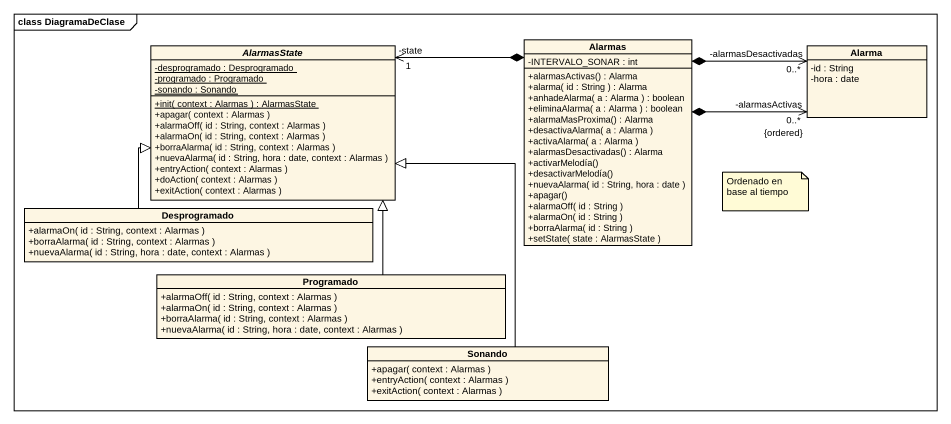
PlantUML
@startuml
mainframe class DiagramaDeClase
hide circle
hide empty members
skinparam classAttributeIconSize 0
abstract class AlarmasState {
  {static} -desprogramado : Desprogramado
  {static} -programado : Programado
  {static} -sonando : Sonando
  {static} +init( context : Alarmas ) : AlarmasState
  +apagar( context : Alarmas )
  +alarmaOff( id : String, context : Alarmas )
  +alarmaOn( id : String, context : Alarmas )
  +borraAlarma( id : String, context : Alarmas )
  +nuevaAlarma( id : String, hora : date, context : Alarmas )
  +entryAction( context : Alarmas )
  +doAction( context : Alarmas )
  +exitAction( context : Alarmas )
}
class Alarmas {
  -INTERVALO_SONAR : int
  +alarmasActivas() : Alarma
  +alarma( id : String ) : Alarma
  +anhadeAlarma( a : Alarma ) : boolean
  +eliminaAlarma( a : Alarma ) : boolean
  +alarmaMasProxima() : Alarma
  +desactivaAlarma( a : Alarma )
  +activaAlarma( a : Alarma )
  +alarmasDesactivadas() : Alarma
  +activarMelodía()
  +desactivarMelodía()
  +nuevaAlarma( id : String, hora : date )
  +apagar()
  +alarmaOff( id : String )
  +alarmaOn( id : String )
  +borraAlarma( id : String )
  +setState( state : AlarmasState )
}
class Alarma {
  -id : String
  -hora : date
}
class Desprogramado {
  +alarmaOn( id : String, context : Alarmas )
  +borraAlarma( id : String, context : Alarmas )
  +nuevaAlarma( id : String, hora : date, context : Alarmas )
}
class Programado {
  +alarmaOff( id : String, context : Alarmas )
  +alarmaOn( id : String, context : Alarmas )
  +borraAlarma( id : String, context : Alarmas )
  +nuevaAlarma( id : String, hora : date, context : Alarmas )
}
class Sonando {
  +apagar( context : Alarmas )
  +entryAction( context : Alarmas )
  +exitAction( context : Alarmas )
}
Alarmas *-left-> "-state\n1" AlarmasState
Alarmas *-right-> "-alarmasDesactivadas\n0..*" Alarma
Alarmas *-right-> "-alarmasActivas\n0..*\n{ordered}" Alarma
Desprogramado -up-|> AlarmasState
Programado -up-|> AlarmasState
Sonando -up-|> AlarmasState
note as N1
  Ordenado en base al tiempo
end note
@enduml
